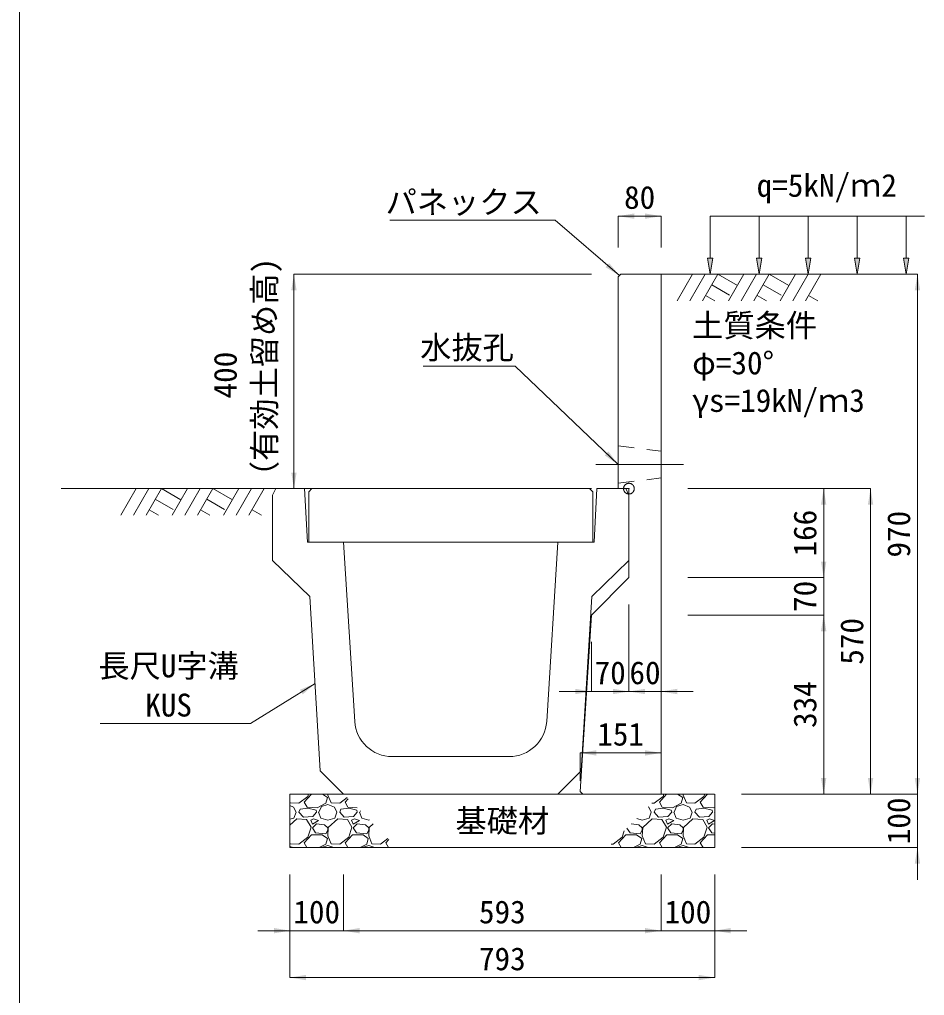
# Model space of a CAD drawing. Units: millimetres at full size, sheet at 1:40. Extents: x 206103 to 244503, y 883348 to 903496.
# Drawn here: x 209303 to 210992, y 887314 to 889136 of the extents above; entities that cross this region are included whole.
import ezdxf
from ezdxf.enums import TextEntityAlignment as Align

# ---------------------------------------------------------------- set-up
doc = ezdxf.new("R2010")
doc.units = ezdxf.units.MM
doc.header["$LTSCALE"] = 40
doc.header["$PDMODE"] = 32
doc.header["$PDSIZE"] = 20
doc.linetypes.add('USER1', pattern=[28.575, 19.05, -3.175, 3.175, -3.175])
doc.linetypes.add('USER2', pattern=[1.35, 0.75, -0.6])
for name, color, linetype, lineweight in [('0_2', 7, 'Continuous', 20), ('パネックスKUS', 2, 'Continuous', 20), ('図枠', 5, 'Continuous', 13), ('基礎材', 7, 'Continuous', 15), ('寸法線', 7, 'Continuous', 13), ('引出線', 4, 'Continuous', 13), ('本体', 2, 'Continuous', 13), ('補助線', 8, 'USER1', 13), ('ﾊｯﾁﾝｸﾞ', 7, 'Continuous', 5)]:
    doc.layers.add(name, color=color, linetype=linetype, lineweight=lineweight)
doc.layers.add('文字', color=7, linetype='Continuous')
doc.styles.add('ＭＳ ゴシック', font='')
doc.styles.get('ＭＳ ゴシック').set_extended_font_data('MS Gothic')

# ---------------------------------------------------------------- blocks, each defined once
blk = doc.blocks.new('filled_arrow')
at = {"color": 0, "linetype": 'Continuous', "lineweight": -2}
blk.add_solid([(7.5, 1.25), (0, 0), (7.5, -1.25)], dxfattribs=at)

msp = doc.modelspace()

# ---------------------------------------------------------------- hatches: boundary and pattern name
at = {"layer": '寸法線'}
for points in [[(210596.62, 888690.37), (210591.62, 888660.37), (210586.62, 888690.37)], [(210688.03, 888690.37), (210683.03, 888660.37), (210678.03, 888690.37)], [(210779.44, 888690.37), (210774.44, 888660.37), (210769.44, 888690.37)], [(210870.86, 888690.37), (210865.86, 888660.37), (210860.86, 888690.37)], [(210962.27, 888690.37), (210957.27, 888660.37), (210952.27, 888690.37)]]:
    msp.add_hatch(color=256, dxfattribs=at).paths.add_polyline_path(points)

# ---------------------------------------------------------------- linework, layer by layer
at = {"layer": '0_2'}
for p, q in [((210500.21, 888660.37), (210900.21, 888660.37)), ((209781.21, 888260.37), (209381.21, 888260.37))]:
    msp.add_line(p, q, dxfattribs=at)
at = {"layer": 'パネックスKUS'}
for p, q in [((210425.21, 888660.37), (210420.21, 888655.37)), ((210500.21, 888660.37), (210425.21, 888660.37)), ((210500.21, 887690.37), (210500.21, 888660.37)), ((210420.21, 888655.37), (210420.21, 888260.37)), ((210420.21, 888260.37), (210440.21, 888260.37)), ((210440.21, 888260.37), (210440.21, 888094.37)), ((210440.21, 888094.37), (210370.21, 888024.37)), ((210370.21, 888024.37), (210349.52, 887695.36)), ((210349.52, 887695.36), (210354.21, 887690.37)), ((210354.21, 887690.37), (210500.21, 887690.37))]:
    msp.add_line(p, q, dxfattribs=at)
at = {"layer": 'パネックスKUS', "linetype": 'USER2', "lineweight": 9}
for p, q in [((210420.21, 888340.37), (210500.21, 888330.37)), ((210420.21, 888270.37), (210500.21, 888280.37))]:
    msp.add_line(p, q, dxfattribs=at)
at = {"layer": '図枠'}
msp.add_line((209303.21, 903148.33), (209303.21, 883448.33), dxfattribs=at)
at = {"layer": '基礎材'}
for p, q in [((209807.71, 887690.37), (210600.02, 887690.37)), ((209807.71, 887690.37), (209807.71, 887590.37)), ((210600.21, 887690.37), (210600.21, 887590.37)), ((209807.71, 887590.37), (210600.21, 887590.37))]:
    msp.add_line(p, q, dxfattribs=at)
at = {"layer": '寸法線'}
for p, q in [((210420.21, 888768.92), (210500.21, 888768.92)), ((210420.21, 888710.37), (210420.21, 888768.92)), ((210500.21, 888710.37), (210500.21, 888768.92)), ((209815.21, 888260.37), (209815.21, 888660.37)), ((210370.21, 888660.37), (209815.21, 888660.37)), ((210550.21, 888660.37), (210978.55, 888660.37)), ((210978.55, 887690.37), (210978.55, 888660.37)), ((210370.21, 888260.37), (209815.21, 888260.37)), ((210550.21, 888260.37), (210891.05, 888260.37)), ((210550.21, 888260.37), (210803.55, 888260.37)), ((210803.55, 888260.37), (210803.55, 888094.37)), ((210891.05, 888260.37), (210891.05, 887690.37)), ((210803.55, 888154.37), (210803.55, 887964.37)), ((210550.21, 888094.37), (210803.55, 888094.37)), ((210550.21, 888094.37), (210803.55, 888094.37)), ((210440.21, 888044.37), (210440.21, 887881.78)), ((210440.21, 888044.37), (210440.21, 887881.78)), ((210550.21, 888024.37), (210803.55, 888024.37)), ((210550.21, 888024.37), (210803.55, 888024.37)), ((210803.55, 888024.37), (210803.55, 887690.37)), ((210370.21, 887974.37), (210370.21, 887881.78)), ((210500.21, 887974.37), (210500.21, 887881.78)), ((210500.21, 887881.78), (210310.21, 887881.78)), ((210380.21, 887881.78), (210560.21, 887881.78)), ((210349.21, 887767.15), (210500.21, 887767.15)), ((210349.21, 887715.37), (210349.21, 887767.15)), ((210500.21, 887715.37), (210500.21, 887767.15)), ((210978.55, 887530.37), (210978.55, 887750.37)), ((210650.02, 887690.37), (210978.55, 887690.37)), ((210650.02, 887690.37), (210891.05, 887690.37)), ((210650.02, 887690.37), (210803.55, 887690.37)), ((210650.02, 887690.37), (210978.55, 887690.37)), ((210650.02, 887590.37), (210978.55, 887590.37)), ((209807.71, 887540.37), (209807.71, 887435.43)), ((209807.71, 887540.37), (209807.71, 887347.93)), ((209907.71, 887540.37), (209907.71, 887435.43)), ((209907.71, 887540.37), (209907.71, 887435.43)), ((210500.21, 887540.37), (210500.21, 887435.43)), ((210500.21, 887540.37), (210500.21, 887435.43)), ((210600.21, 887540.37), (210600.21, 887435.43)), ((210600.21, 887540.37), (210600.21, 887347.93)), ((209747.71, 887435.43), (209967.71, 887435.43)), ((209907.71, 887435.43), (210500.21, 887435.43)), ((210440.21, 887435.43), (210660.21, 887435.43)), ((210600.21, 887347.93), (209807.71, 887347.93))]:
    msp.add_line(p, q, dxfattribs=at)
at = {"layer": '寸法線', "lineweight": 9}
for p, q in [((210991.62, 888768.92), (210591.62, 888768.92)), ((210591.62, 888690.37), (210591.62, 888768.92)), ((210683.03, 888690.37), (210683.03, 888768.92)), ((210774.44, 888690.37), (210774.44, 888768.92)), ((210865.86, 888690.37), (210865.86, 888768.92)), ((210957.27, 888690.37), (210957.27, 888768.92))]:
    msp.add_line(p, q, dxfattribs=at)
for points in [[(210596.62, 888690.37), (210591.62, 888660.37), (210586.62, 888690.37)], [(210688.03, 888690.37), (210683.03, 888660.37), (210678.03, 888690.37)], [(210779.44, 888690.37), (210774.44, 888660.37), (210769.44, 888690.37)], [(210870.86, 888690.37), (210865.86, 888660.37), (210860.86, 888690.37)], [(210962.27, 888690.37), (210957.27, 888660.37), (210952.27, 888690.37)]]:
    msp.add_lwpolyline(points, close=True, dxfattribs=at)
at = {"layer": '引出線'}
for points in [[(210422.71, 888657.87), (210302.5, 888761.33), (209994.25, 888761.33)], [(210420.21, 888305.37), (210227.75, 888488.82), (210056, 888488.82)], [(209854.51, 887896.57), (209734.3, 887822.12), (209453.46, 887822.12)]]:
    msp.add_lwpolyline(points, dxfattribs=at)
at = {"layer": '本体'}
for p, q in [((209775.21, 888248.37), (209781.21, 888260.37)), ((209781.21, 888260.37), (209835.21, 888260.37)), ((209835.21, 888260.37), (209840.21, 888160.37)), ((210380.21, 888260.37), (210375.21, 888160.37)), ((210380.21, 888260.37), (210434.21, 888260.37)), ((210440.21, 888248.37), (210434.21, 888260.37)), ((209775.21, 888248.37), (209775.21, 888126.37)), ((210440.21, 888248.37), (210440.21, 888126.37)), ((209840.21, 888160.37), (209907.71, 888160.37)), ((209907.71, 888160.37), (209928.6, 887826)), ((210307.71, 888160.37), (210286.81, 887826)), ((210307.71, 888160.37), (210375.21, 888160.37)), ((209775.21, 888126.37), (209844.71, 888059.37)), ((210440.21, 888126.37), (210370.71, 888059.37)), ((209844.71, 888059.37), (209864.31, 887733.77)), ((210370.71, 888059.37), (210351.1, 887733.77)), ((209998.47, 887760.37), (210216.94, 887760.37)), ((209907.71, 887690.37), (209864.31, 887733.77)), ((210307.71, 887690.37), (210351.1, 887733.77)), ((209907.71, 887690.37), (210307.71, 887690.37))]:
    msp.add_line(p, q, dxfattribs=at)
at = {"layer": '本体', "lineweight": 20}
msp.add_lwpolyline([(209842.71, 888160.37), (210372.71, 888160.37), (210372.71, 888254.37), (210366.71, 888260.37), (209848.71, 888260.37), (209842.71, 888254.37)], close=True, dxfattribs=at)
at = {"layer": '本体'}
for centre, start, end in [((209998.47, 887830.37), 183.57633, 270), ((210216.94, 887830.37), 270, 356.42367)]:
    msp.add_arc(centre, 70, start, end, dxfattribs=at)
at = {"layer": '補助線'}
msp.add_line((210378.35, 888305.37), (210542.06, 888305.37), dxfattribs=at)
msp.add_point((210440.21, 888260.37), dxfattribs=at)
at = {"layer": 'ﾊｯﾁﾝｸﾞ', "lineweight": 9}
for p, q in [((210558.85, 888660.36), (210530.21, 888610.74)), ((210582.48, 888660.36), (210553.83, 888610.74)), ((210606.1, 888660.36), (210577.45, 888610.74)), ((210606.1, 888660.36), (210642.67, 888639.25)), ((210654.86, 888660.36), (210626.21, 888610.74)), ((210678.48, 888660.36), (210649.83, 888610.74)), ((210702.1, 888660.36), (210673.45, 888610.74)), ((210702.1, 888660.36), (210738.67, 888639.25)), ((210750.85, 888660.36), (210722.2, 888610.74)), ((210774.48, 888660.36), (210745.83, 888610.74)), ((210798.1, 888660.36), (210769.45, 888610.74)), ((210594.68, 888640.58), (210628.09, 888621.29)), ((210690.68, 888640.58), (210724.09, 888621.29)), ((210583.26, 888620.79), (210600.67, 888610.74)), ((210679.25, 888620.79), (210696.67, 888610.74)), ((210775.25, 888620.79), (210792.67, 888610.74)), ((209520.65, 888260.37), (209492, 888210.75)), ((209544.27, 888260.37), (209515.62, 888210.75)), ((209567.89, 888260.37), (209539.24, 888210.75)), ((209567.89, 888260.37), (209604.46, 888239.26)), ((209616.65, 888260.37), (209588, 888210.75)), ((209640.27, 888260.37), (209611.62, 888210.75)), ((209663.89, 888260.37), (209635.24, 888210.75)), ((209663.89, 888260.37), (209700.46, 888239.26)), ((209712.65, 888260.37), (209684, 888210.75)), ((209736.27, 888260.37), (209707.62, 888210.75)), ((209759.89, 888260.37), (209731.24, 888210.75)), ((209556.47, 888240.59), (209589.88, 888221.3)), ((209652.47, 888240.59), (209685.88, 888221.3)), ((209545.05, 888220.8), (209562.46, 888210.75)), ((209641.05, 888220.8), (209658.46, 888210.75)), ((209737.05, 888220.8), (209754.46, 888210.75))]:
    msp.add_line(p, q, dxfattribs=at)
at = {"layer": 'ﾊｯﾁﾝｸﾞ'}
for p, q in [((209824.44, 887673.09), (209841.21, 887686.04)), ((209834.35, 887675.37), (209847.85, 887690.37)), ((209841.21, 887686.04), (209842.59, 887690.37)), ((209868.23, 887690.37), (209877.78, 887683.75)), ((209877.78, 887683.75), (209874.74, 887673.09)), ((209878.64, 887690.37), (209878.55, 887688.33)), ((209878.55, 887688.33), (209884.64, 887673.85)), ((209900.64, 887673.09), (209914.38, 887683.7)), ((209910.55, 887675.37), (209916.31, 887681.77)), ((210487.18, 887673.09), (210503.95, 887686.04)), ((210497.09, 887675.37), (210510.59, 887690.37)), ((210503.95, 887686.04), (210505.33, 887690.37)), ((210530.96, 887690.37), (210540.52, 887683.75)), ((210540.52, 887683.75), (210537.47, 887673.09)), ((210541.38, 887690.37), (210541.28, 887688.33)), ((210541.28, 887688.33), (210547.38, 887673.85)), ((210563.38, 887673.09), (210580.15, 887686.04)), ((210573.29, 887675.37), (210586.79, 887690.37)), ((210580.15, 887686.04), (210581.53, 887690.37)), ((209807.71, 887675.6), (209808.44, 887673.85)), ((209807.71, 887668.79), (209814.54, 887666.23)), ((209808.44, 887673.85), (209824.44, 887673.09)), ((209814.54, 887666.23), (209819.11, 887656.32)), ((209824.44, 887656.32), (209826.73, 887662.42)), ((209841.21, 887663.94), (209826.73, 887662.42)), ((209839.68, 887666.23), (209834.35, 887675.37)), ((209858.73, 887664.7), (209839.68, 887666.23)), ((209856.45, 887660.13), (209841.21, 887663.94)), ((209857.21, 887656.32), (209856.45, 887660.13)), ((209874.74, 887673.09), (209858.73, 887664.7)), ((209861.78, 887656.32), (209866.35, 887666.99)), ((209866.35, 887666.99), (209878.55, 887670.8)), ((209878.55, 887670.8), (209890.74, 887666.23)), ((209884.64, 887673.85), (209900.64, 887673.09)), ((209890.74, 887666.23), (209895.31, 887656.32)), ((209900.64, 887656.32), (209902.93, 887662.42)), ((209917.41, 887663.94), (209902.93, 887662.42)), ((209915.88, 887666.23), (209910.55, 887675.37)), ((209933.24, 887664.84), (209915.88, 887666.23)), ((209932.65, 887660.13), (209917.41, 887663.94)), ((209933.41, 887656.32), (209932.65, 887660.13)), ((209937.98, 887656.32), (209939.11, 887658.96)), ((210476.39, 887666.56), (210477.28, 887666.23)), ((210477.28, 887666.23), (210481.85, 887656.32)), ((210483.12, 887673.28), (210487.18, 887673.09)), ((210487.18, 887656.32), (210489.47, 887662.42)), ((210503.95, 887663.94), (210489.47, 887662.42)), ((210502.42, 887666.23), (210497.09, 887675.37)), ((210521.47, 887664.7), (210502.42, 887666.23)), ((210519.19, 887660.13), (210503.95, 887663.94)), ((210519.95, 887656.32), (210519.19, 887660.13)), ((210537.47, 887673.09), (210521.47, 887664.7)), ((210524.52, 887656.32), (210529.09, 887666.99)), ((210529.09, 887666.99), (210541.28, 887670.8)), ((210541.28, 887670.8), (210553.48, 887666.23)), ((210547.38, 887673.85), (210563.38, 887673.09)), ((210553.48, 887666.23), (210558.05, 887656.32)), ((210563.38, 887656.32), (210565.67, 887662.42)), ((210580.15, 887663.94), (210565.67, 887662.42)), ((210578.62, 887666.23), (210573.29, 887675.37)), ((210597.67, 887664.7), (210578.62, 887666.23)), ((210595.39, 887660.13), (210580.15, 887663.94)), ((210596.15, 887656.32), (210595.39, 887660.13)), ((210600.21, 887666.03), (210597.67, 887664.7)), ((209807.71, 887643.42), (209815.3, 887645.65)), ((209820.63, 887644.13), (209807.71, 887632.33)), ((209815.3, 887645.65), (209819.11, 887656.32)), ((209838.92, 887642.61), (209820.63, 887644.13)), ((209832.83, 887647.18), (209824.44, 887656.32)), ((209850.35, 887648.7), (209832.83, 887647.18)), ((209847.3, 887628.89), (209838.92, 887642.61)), ((209851.88, 887644.13), (209846.54, 887641.84)), ((209846.54, 887641.84), (209849.59, 887634.22)), ((209849.59, 887634.22), (209861.02, 887641.08)), ((209857.21, 887656.32), (209850.35, 887648.7)), ((209861.02, 887641.08), (209851.88, 887644.13)), ((209861.02, 887656.32), (209865.59, 887645.65)), ((209865.59, 887645.65), (209878.55, 887641.84)), ((209878.55, 887641.84), (209891.5, 887645.65)), ((209896.83, 887644.13), (209879.31, 887628.13)), ((209891.5, 887645.65), (209895.31, 887656.32)), ((209915.12, 887642.61), (209896.83, 887644.13)), ((209909.03, 887647.18), (209900.64, 887656.32)), ((209926.55, 887648.7), (209909.03, 887647.18)), ((209923.5, 887628.89), (209915.12, 887642.61)), ((209928.08, 887644.13), (209922.74, 887641.84)), ((209922.74, 887641.84), (209925.79, 887634.22)), ((209925.79, 887634.22), (209937.22, 887641.08)), ((209933.41, 887656.32), (209926.55, 887648.7)), ((209937.22, 887641.08), (209928.08, 887644.13)), ((209937.22, 887656.32), (209941.79, 887645.65)), ((209941.79, 887645.65), (209954.75, 887641.84)), ((209954.75, 887641.84), (209955.89, 887642.18)), ((210454.73, 887644.89), (210465.08, 887641.84)), ((210465.08, 887641.84), (210478.04, 887645.65)), ((210483.37, 887644.13), (210465.85, 887628.13)), ((210478.04, 887645.65), (210481.85, 887656.32)), ((210501.66, 887642.61), (210483.37, 887644.13)), ((210495.56, 887647.18), (210487.18, 887656.32)), ((210513.09, 887648.7), (210495.56, 887647.18)), ((210510.04, 887628.89), (210501.66, 887642.61)), ((210514.61, 887644.13), (210509.28, 887641.84)), ((210509.28, 887641.84), (210512.33, 887634.22)), ((210512.33, 887634.22), (210523.76, 887641.08)), ((210519.95, 887656.32), (210513.09, 887648.7)), ((210523.76, 887641.08), (210514.61, 887644.13)), ((210523.76, 887656.32), (210528.33, 887645.65)), ((210528.33, 887645.65), (210541.28, 887641.84)), ((210541.28, 887641.84), (210554.24, 887645.65)), ((210559.57, 887644.13), (210542.05, 887628.13)), ((210554.24, 887645.65), (210558.05, 887656.32)), ((210577.86, 887642.61), (210559.57, 887644.13)), ((210571.76, 887647.18), (210563.38, 887656.32)), ((210589.29, 887648.7), (210571.76, 887647.18)), ((210586.24, 887628.89), (210577.86, 887642.61)), ((210590.81, 887644.13), (210585.48, 887641.84)), ((210585.48, 887641.84), (210588.53, 887634.22)), ((210588.53, 887634.22), (210599.96, 887641.08)), ((210596.15, 887656.32), (210589.29, 887648.7)), ((210599.96, 887641.08), (210590.81, 887644.13)), ((210599.96, 887656.32), (210600.21, 887655.74)), ((209841.21, 887609.84), (209847.3, 887628.89)), ((209857.21, 887634.99), (209849.59, 887627.37)), ((209849.59, 887627.37), (209855.69, 887618.22)), ((209872.45, 887632.7), (209857.21, 887634.99)), ((209878.55, 887627.37), (209872.45, 887632.7)), ((209874.74, 887615.94), (209878.55, 887622.79)), ((209879.31, 887628.13), (209878.55, 887612.13)), ((209878.55, 887622.79), (209878.55, 887627.37)), ((209917.41, 887609.84), (209923.5, 887628.89)), ((209933.41, 887634.99), (209925.79, 887627.37)), ((209925.79, 887627.37), (209931.89, 887618.22)), ((209948.65, 887632.7), (209933.41, 887634.99)), ((209954.75, 887627.37), (209948.65, 887632.7)), ((209950.94, 887615.94), (209954.75, 887622.79)), ((209955.51, 887628.13), (209954.75, 887612.13)), ((209954.75, 887622.79), (209954.75, 887627.37)), ((209963.06, 887635.02), (209955.51, 887628.13)), ((210427.75, 887609.84), (210431.54, 887621.71)), ((210436.56, 887626.72), (210442.22, 887618.22)), ((210458.99, 887632.7), (210444.68, 887634.85)), ((210465.08, 887627.37), (210458.99, 887632.7)), ((210461.27, 887615.94), (210465.08, 887622.79)), ((210465.85, 887628.13), (210465.08, 887612.13)), ((210465.08, 887622.79), (210465.08, 887627.37)), ((210503.95, 887609.84), (210510.04, 887628.89)), ((210519.95, 887634.99), (210512.33, 887627.37)), ((210512.33, 887627.37), (210518.42, 887618.22)), ((210535.19, 887632.7), (210519.95, 887634.99)), ((210541.28, 887627.37), (210535.19, 887632.7)), ((210537.47, 887615.94), (210541.28, 887622.79)), ((210542.05, 887628.13), (210541.28, 887612.13)), ((210541.28, 887622.79), (210541.28, 887627.37)), ((210580.15, 887609.84), (210586.24, 887628.89)), ((210596.15, 887634.99), (210588.53, 887627.37)), ((210588.53, 887627.37), (210594.62, 887618.22)), ((210600.21, 887634.38), (210596.15, 887634.99)), ((209824.44, 887596.89), (209841.21, 887609.84)), ((209834.35, 887599.17), (209848.07, 887614.41)), ((209848.07, 887614.41), (209867.88, 887614.41)), ((209855.69, 887618.22), (209874.74, 887615.94)), ((209867.88, 887614.41), (209877.78, 887607.55)), ((209877.78, 887607.55), (209874.74, 887596.89)), ((209878.55, 887612.13), (209884.64, 887597.65)), ((209900.64, 887596.89), (209917.41, 887609.84)), ((209910.55, 887599.17), (209924.27, 887614.41)), ((209924.27, 887614.41), (209944.08, 887614.41)), ((209931.89, 887618.22), (209950.94, 887615.94)), ((209944.08, 887614.41), (209953.98, 887607.55)), ((209953.98, 887607.55), (209950.94, 887596.89)), ((209954.75, 887612.13), (209960.84, 887597.65)), ((209976.84, 887596.89), (209990.58, 887607.5)), ((209986.75, 887599.17), (209992.51, 887605.57)), ((210410.98, 887596.89), (210427.75, 887609.84)), ((210420.89, 887599.17), (210434.6, 887614.41)), ((210434.6, 887614.41), (210454.42, 887614.41)), ((210442.22, 887618.22), (210461.27, 887615.94)), ((210454.42, 887614.41), (210464.32, 887607.55)), ((210464.32, 887607.55), (210461.27, 887596.89)), ((210465.08, 887612.13), (210471.18, 887597.65)), ((210487.18, 887596.89), (210503.95, 887609.84)), ((210497.09, 887599.17), (210510.8, 887614.41)), ((210510.8, 887614.41), (210530.62, 887614.41)), ((210518.42, 887618.22), (210537.47, 887615.94)), ((210530.62, 887614.41), (210540.52, 887607.55)), ((210540.52, 887607.55), (210537.47, 887596.89)), ((210541.28, 887612.13), (210547.38, 887597.65)), ((210563.38, 887596.89), (210580.15, 887609.84)), ((210573.29, 887599.17), (210587, 887614.41)), ((210587, 887614.41), (210600.21, 887614.41)), ((210594.62, 887618.22), (210600.21, 887617.55)), ((209807.71, 887599.4), (209808.44, 887597.65)), ((209807.71, 887592.59), (209813.63, 887590.37)), ((209808.44, 887597.65), (209824.44, 887596.89)), ((209839.49, 887590.37), (209834.35, 887599.17)), ((209874.74, 887596.89), (209862.3, 887590.37)), ((209866.18, 887590.37), (209866.35, 887590.79)), ((209866.35, 887590.79), (209878.55, 887594.6)), ((209878.55, 887594.6), (209889.83, 887590.37)), ((209884.64, 887597.65), (209900.64, 887596.89)), ((209915.69, 887590.37), (209910.55, 887599.17)), ((209950.94, 887596.89), (209938.5, 887590.37)), ((209942.38, 887590.37), (209942.55, 887590.79)), ((209942.55, 887590.79), (209954.75, 887594.6)), ((209954.75, 887594.6), (209966.03, 887590.37)), ((209960.84, 887597.65), (209976.84, 887596.89)), ((209991.89, 887590.37), (209986.75, 887599.17)), ((210406.92, 887597.08), (210410.98, 887596.89)), ((210426.02, 887590.37), (210420.89, 887599.17)), ((210461.27, 887596.89), (210448.83, 887590.37)), ((210452.71, 887590.37), (210452.89, 887590.79)), ((210452.89, 887590.79), (210465.08, 887594.6)), ((210465.08, 887594.6), (210476.36, 887590.37)), ((210471.18, 887597.65), (210487.18, 887596.89)), ((210502.22, 887590.37), (210497.09, 887599.17)), ((210537.47, 887596.89), (210525.03, 887590.37)), ((210528.91, 887590.37), (210529.09, 887590.79)), ((210529.09, 887590.79), (210541.28, 887594.6)), ((210541.28, 887594.6), (210552.56, 887590.37)), ((210547.38, 887597.65), (210563.38, 887596.89)), ((210578.42, 887590.37), (210573.29, 887599.17))]:
    msp.add_line(p, q, dxfattribs=at)

# ---------------------------------------------------------------- block references
at = {"layer": '寸法線', "xscale": 4, "yscale": 4}
for p in [(210420.21, 888768.92), (210440.21, 887881.78), (210500.21, 887881.78), (210349.21, 887767.15), (209907.71, 887435.43), (209907.71, 887435.43), (210600.21, 887435.43), (209807.71, 887347.93)]:
    msp.add_blockref('filled_arrow', p, dxfattribs=at)
for p, rotation in [((210500.21, 888768.92), 180), ((209815.21, 888660.37), 270), ((210978.55, 888660.37), 270), ((209815.21, 888260.37), 90), ((210803.55, 888260.37), 270), ((210891.05, 888260.37), 270), ((210803.55, 888094.37), 90), ((210803.55, 888094.37), 90), ((210803.55, 888024.37), 270), ((210803.55, 888024.37), 270), ((210370.21, 887881.78), 180), ((210440.21, 887881.78), 180), ((210500.21, 887767.15), 180), ((210803.55, 887690.37), 90), ((210891.05, 887690.37), 90), ((210978.55, 887690.37), 90), ((210978.55, 887690.37), 90), ((210978.55, 887590.37), 270), ((209807.71, 887435.43), 180), ((210500.21, 887435.43), 180), ((210500.21, 887435.43), 180), ((210600.21, 887347.93), 180)]:
    msp.add_blockref('filled_arrow', p, dxfattribs=dict(at, rotation=rotation))
at = {"layer": '引出線', "xscale": 4, "yscale": 4}
for p, rotation in [((210422.71, 888657.87), 139.3), ((210420.21, 888305.37), 136.4), ((209854.51, 887896.57), 211.8)]:
    msp.add_blockref('filled_arrow', p, dxfattribs=dict(at, rotation=rotation))

# ---------------------------------------------------------------- texts
at = {"layer": '寸法線', "style": 'ＭＳ ゴシック'}
for s, p in [('80', (210460.21, 888803.92)), ('70', (210405.21, 887916.78)), ('60', (210470.21, 887916.78)), ('151', (210424.71, 887802.15)), ('基礎材', (210203.96, 887640.37)), ('100', (209857.71, 887470.43)), ('593', (210203.96, 887470.43)), ('100', (210550.21, 887470.43)), ('793', (210203.96, 887382.93))]:
    msp.add_text(s, height=42.72, dxfattribs=at).set_placement(p, align=Align.MIDDLE_CENTER)
for s, p in [('（有効土留め高)', (209794.41, 888253.88)), ('400', (209721.28, 888428.71))]:
    msp.add_text(s, height=42.72, rotation=90, dxfattribs=at).set_placement(p, align=Align.BOTTOM_LEFT)
for s, p in [('土質条件', (210558.17, 888586.38)), ('φ=30°', (210558.17, 888516.38)), ('γs=19kN/ｍ3', (210558.17, 888446.38))]:
    msp.add_text(s, height=42.72, dxfattribs=at).set_placement(p, align=Align.TOP_LEFT)
for s, p in [('166', (210768.55, 888177.37)), ('970', (210943.55, 888175.37)), ('70', (210768.55, 888059.37)), ('570', (210856.05, 887975.37)), ('334', (210768.55, 887857.37)), ('100', (210943.55, 887640.37))]:
    msp.add_text(s, height=42.72, rotation=90, dxfattribs=at).set_placement(p, align=Align.MIDDLE_CENTER)
at = {"layer": '引出線', "style": 'ＭＳ ゴシック'}
for s, p in [('パネックス', (210277.5, 888816.47)), ('水抜孔', (210225.5, 888545.1))]:
    msp.add_text(s, height=42.72, dxfattribs=at).set_placement(p, align=Align.TOP_RIGHT)
for s, p in [('長尺U字溝', (209450.26, 887895.36)), ('KUS', (209537.67, 887822.23))]:
    msp.add_text(s, height=42.72, dxfattribs=at).set_placement(p, align=Align.BOTTOM_LEFT)
at = {"layer": '文字', "style": 'ＭＳ ゴシック'}
msp.add_text('q=5kN/ｍ2', height=42.72, dxfattribs=at).set_placement((210678.51, 888792.19), align=Align.BOTTOM_LEFT)

doc.saveas('drawing.dxf')
